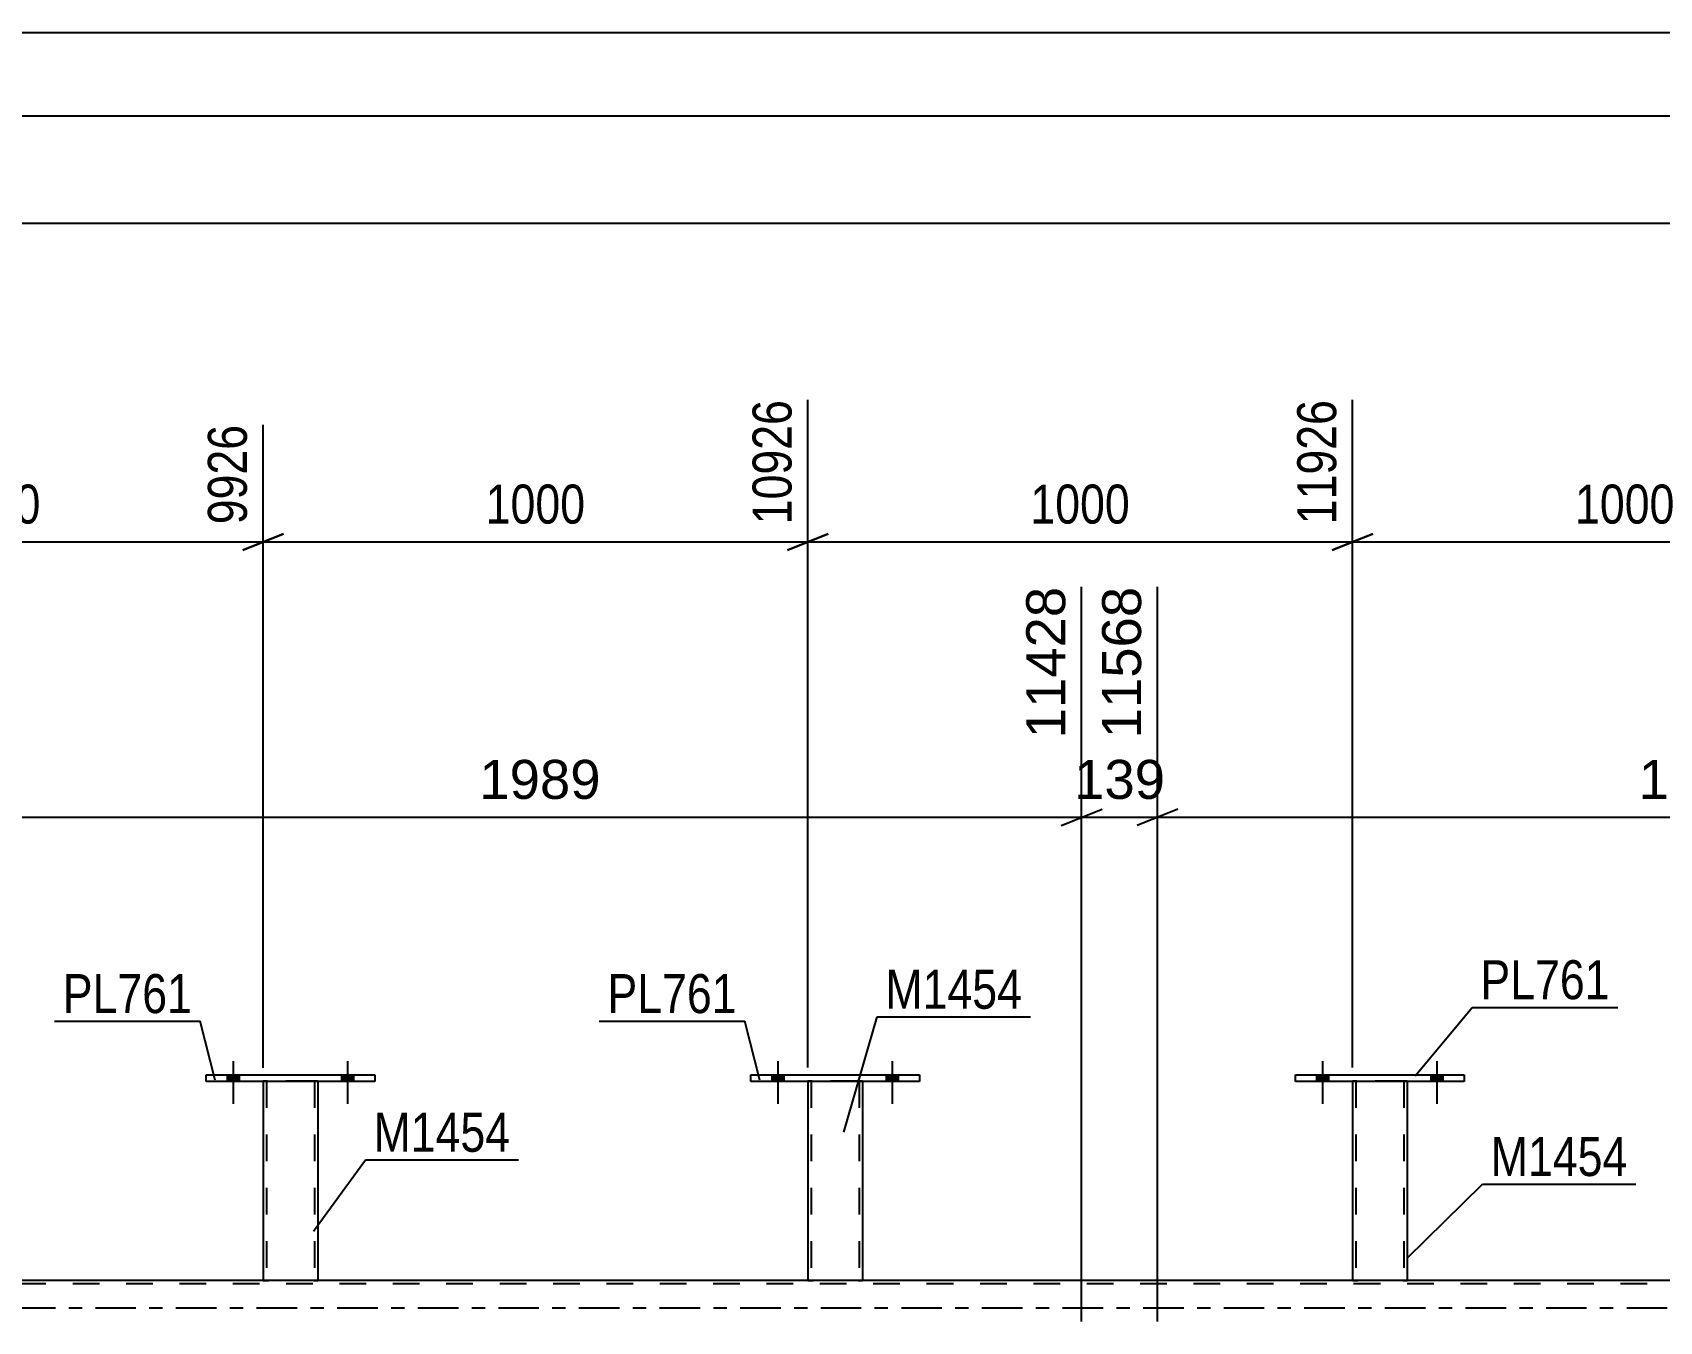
# Model space of a CAD drawing. Header units: millimetres. Extents: x -116 to 725, y -402 to 192.
# Drawn here: x 361.5 to 481, y -1 to 93.7 of the extents above; entities that cross this region are included whole.
import ezdxf

# ---------------------------------------------------------------- set-up
doc = ezdxf.new("R2010")
doc.units = ezdxf.units.MM
doc.linetypes.add('DXK_LINE_DOT2', pattern=[3.9198, 1.9599, -1.9599])
doc.linetypes.add('DXK_LINE_DOT3', pattern=[5.9187, 2.979, -0.9799, 0.9799, -0.9799])
doc.styles.add('Arial', font='ARIAL.TTF', dxfattribs={"height": 0.2})
doc.styles.add('Arial Narrow', font='ARIALN.TTF', dxfattribs={"height": 0.2})

# ---------------------------------------------------------------- blocks, each defined once
blk = doc.blocks.new('Part-203723422-4623 - 4481')
at = {"color": 2, "linetype": 'Continuous'}
for p, q in [((414.23, 16.64), (414.23, 17.12)), ((414.23, 17.12), (426.63, 17.12)), ((426.63, 17.12), (426.63, 16.64)), ((426.63, 16.64), (414.23, 16.64))]:
    blk.add_line(p, q, dxfattribs=at)
blk = doc.blocks.new('Bolt-203723422-4493 - 4481')
at = {"linetype": 'Continuous'}
for points in [[(455.79, 16.64), (456.67, 16.64), (456.67, 17.12), (455.79, 17.12)], [(464.19, 16.64), (465.07, 16.64), (465.07, 17.12), (464.19, 17.12)]]:
    blk.add_hatch(color=1, dxfattribs=at).paths.add_polyline_path(points)
at = {"color": 1, "linetype": 'Continuous'}
for p, q in [((456.23, 18.12), (456.23, 15)), ((464.63, 18.12), (464.63, 15)), ((455.79, 17.12), (455.79, 16.64)), ((456.67, 17.12), (456.67, 16.64)), ((464.19, 17.12), (464.19, 16.64)), ((465.07, 17.12), (465.07, 16.64))]:
    blk.add_line(p, q, dxfattribs=at)
blk = doc.blocks.new('Bolt-203723422-4494 - 4481')
at = {"linetype": 'Continuous'}
for points in [[(455.79, 16.64), (456.67, 16.64), (456.67, 17.12), (455.79, 17.12)], [(464.19, 16.64), (465.07, 16.64), (465.07, 17.12), (464.19, 17.12)]]:
    blk.add_hatch(color=1, dxfattribs=at).paths.add_polyline_path(points)
at = {"color": 1, "linetype": 'Continuous'}
for p, q in [((456.23, 18.12), (456.23, 15)), ((464.63, 18.12), (464.63, 15)), ((455.79, 17.12), (455.79, 16.64)), ((456.67, 17.12), (456.67, 16.64)), ((464.19, 17.12), (464.19, 16.64)), ((465.07, 17.12), (465.07, 16.64))]:
    blk.add_line(p, q, dxfattribs=at)
blk = doc.blocks.new('Part-203723422-4618 - 4481')
at = {"color": 7, "linetype": 'DXK_LINE_DOT2'}
for p, q in [((458.43, 16.65), (458.43, 16.65)), ((458.43, 16.65), (458.43, 16.64)), ((458.43, 16.64), (458.43, 16.65)), ((458.46, 16.65), (458.43, 16.65)), ((458.43, 16.65), (458.46, 16.65)), ((458.57, 16.65), (458.46, 16.65)), ((458.46, 16.65), (458.57, 16.65)), ((458.72, 16.65), (458.57, 16.65)), ((458.57, 16.65), (458.72, 16.65)), ((458.67, 16.65), (458.67, 16.65)), ((458.67, 16.65), (458.67, 2)), ((458.68, 16.65), (458.67, 16.65)), ((458.67, 16.65), (458.68, 16.65)), ((458.74, 16.65), (458.68, 16.65)), ((458.68, 16.65), (458.74, 16.65)), ((462.13, 16.65), (458.72, 16.65)), ((462.13, 16.65), (458.72, 16.65)), ((462.04, 16.65), (458.74, 16.65)), ((458.74, 16.65), (458.81, 16.65)), ((462.12, 16.65), (458.81, 16.65)), ((462.12, 16.65), (462.04, 16.65)), ((462.17, 16.65), (462.12, 16.65)), ((462.12, 16.65), (462.17, 16.65)), ((462.13, 16.65), (462.29, 16.65)), ((462.29, 16.65), (462.13, 16.65)), ((462.19, 16.65), (462.17, 16.65)), ((462.17, 16.65), (462.19, 16.65)), ((462.19, 16.65), (462.19, 16.65)), ((462.19, 16.65), (462.19, 2)), ((462.29, 16.65), (462.39, 16.65)), ((462.39, 16.65), (462.29, 16.65)), ((462.39, 16.65), (462.43, 16.65)), ((462.43, 16.65), (462.39, 16.65)), ((462.43, 16.65), (462.43, 16.65)), ((462.43, 16.65), (462.43, 16.64)), ((462.43, 16.64), (462.43, 16.65)), ((458.43, 2), (458.46, 2)), ((458.46, 2), (458.57, 2)), ((458.57, 2), (458.72, 2)), ((458.68, 2), (458.67, 2)), ((458.67, 2), (458.68, 2)), ((458.74, 2), (458.68, 2)), ((458.68, 2), (458.74, 2)), ((462.13, 2), (458.72, 2)), ((462.04, 2), (458.74, 2)), ((458.74, 2), (458.81, 2)), ((462.17, 2), (458.81, 2)), ((462.12, 2), (462.04, 2)), ((462.17, 2), (462.12, 2)), ((462.13, 2), (462.29, 2)), ((462.19, 2), (462.17, 2)), ((462.17, 2), (462.19, 2)), ((462.29, 2), (462.39, 2)), ((462.39, 2), (462.43, 2))]:
    blk.add_line(p, q, dxfattribs=at)
at = {"color": 2, "linetype": 'Continuous'}
for p, q in [((458.43, 16.64), (458.43, 2)), ((462.43, 16.64), (462.43, 2)), ((458.46, 2), (458.43, 2)), ((458.57, 2), (458.46, 2)), ((458.72, 2), (458.57, 2)), ((462.13, 2), (458.72, 2)), ((462.29, 2), (462.13, 2)), ((462.39, 2), (462.29, 2)), ((462.43, 2), (462.39, 2))]:
    blk.add_line(p, q, dxfattribs=at)
blk = doc.blocks.new('Bolt-203723422-4495 - 4481')
at = {"linetype": 'Continuous'}
for points in [[(415.79, 16.64), (416.67, 16.64), (416.67, 17.12), (415.79, 17.12)], [(424.19, 16.64), (425.07, 16.64), (425.07, 17.12), (424.19, 17.12)]]:
    blk.add_hatch(color=1, dxfattribs=at).paths.add_polyline_path(points)
at = {"color": 1, "linetype": 'Continuous'}
for p, q in [((416.23, 18.12), (416.23, 15)), ((424.63, 18.12), (424.63, 15)), ((415.79, 17.12), (415.79, 16.64)), ((416.67, 17.12), (416.67, 16.64)), ((424.19, 17.12), (424.19, 16.64)), ((425.07, 17.12), (425.07, 16.64))]:
    blk.add_line(p, q, dxfattribs=at)
blk = doc.blocks.new('Bolt-203723422-4496 - 4481')
at = {"linetype": 'Continuous'}
for points in [[(415.79, 16.64), (416.67, 16.64), (416.67, 17.12), (415.79, 17.12)], [(424.19, 16.64), (425.07, 16.64), (425.07, 17.12), (424.19, 17.12)]]:
    blk.add_hatch(color=1, dxfattribs=at).paths.add_polyline_path(points)
at = {"color": 1, "linetype": 'Continuous'}
for p, q in [((416.23, 18.12), (416.23, 15)), ((424.63, 18.12), (424.63, 15)), ((415.79, 17.12), (415.79, 16.64)), ((416.67, 17.12), (416.67, 16.64)), ((424.19, 17.12), (424.19, 16.64)), ((425.07, 17.12), (425.07, 16.64))]:
    blk.add_line(p, q, dxfattribs=at)
blk = doc.blocks.new('Part-203723422-4613 - 4481')
at = {"color": 2, "linetype": 'Continuous'}
for p, q in [((454.23, 16.64), (454.23, 17.12)), ((454.23, 17.12), (466.63, 17.12)), ((466.63, 17.12), (466.63, 16.64)), ((466.63, 16.64), (454.23, 16.64))]:
    blk.add_line(p, q, dxfattribs=at)
blk = doc.blocks.new('Part-203723422-4628 - 4481')
at = {"color": 7, "linetype": 'DXK_LINE_DOT2'}
for p, q in [((418.43, 16.65), (418.43, 16.65)), ((418.43, 16.65), (418.43, 16.64)), ((418.43, 16.64), (418.43, 16.65)), ((418.46, 16.65), (418.43, 16.65)), ((418.43, 16.65), (418.46, 16.65)), ((418.57, 16.65), (418.46, 16.65)), ((418.46, 16.65), (418.57, 16.65)), ((418.72, 16.65), (418.57, 16.65)), ((418.57, 16.65), (418.72, 16.65)), ((418.67, 16.65), (418.67, 16.65)), ((418.67, 16.65), (418.67, 2)), ((418.68, 16.65), (418.67, 16.65)), ((418.67, 16.65), (418.68, 16.65)), ((418.74, 16.65), (418.68, 16.65)), ((418.68, 16.65), (418.74, 16.65)), ((422.13, 16.65), (418.72, 16.65)), ((422.13, 16.65), (418.72, 16.65)), ((422.04, 16.65), (418.74, 16.65)), ((418.74, 16.65), (418.81, 16.65)), ((422.12, 16.65), (418.81, 16.65)), ((422.12, 16.65), (422.04, 16.65)), ((422.17, 16.65), (422.12, 16.65)), ((422.12, 16.65), (422.17, 16.65)), ((422.13, 16.65), (422.29, 16.65)), ((422.29, 16.65), (422.13, 16.65)), ((422.19, 16.65), (422.17, 16.65)), ((422.17, 16.65), (422.19, 16.65)), ((422.19, 16.65), (422.19, 16.65)), ((422.19, 16.65), (422.19, 2)), ((422.29, 16.65), (422.39, 16.65)), ((422.39, 16.65), (422.29, 16.65)), ((422.39, 16.65), (422.43, 16.65)), ((422.43, 16.65), (422.39, 16.65)), ((422.43, 16.65), (422.43, 16.65)), ((422.43, 16.65), (422.43, 16.64)), ((422.43, 16.64), (422.43, 16.65)), ((418.43, 2), (418.46, 2)), ((418.46, 2), (418.57, 2)), ((418.57, 2), (418.72, 2)), ((418.68, 2), (418.67, 2)), ((418.67, 2), (418.68, 2)), ((418.74, 2), (418.68, 2)), ((418.68, 2), (418.72, 2)), ((422.13, 2), (418.72, 2)), ((418.72, 2), (418.74, 2)), ((422.04, 2), (418.74, 2)), ((418.74, 2), (418.81, 2)), ((422.12, 2), (418.81, 2)), ((422.12, 2), (422.04, 2)), ((422.17, 2), (422.12, 2)), ((422.12, 2), (422.17, 2)), ((422.13, 2), (422.29, 2)), ((422.19, 2), (422.17, 2)), ((422.17, 2), (422.19, 2)), ((422.29, 2), (422.39, 2)), ((422.39, 2), (422.43, 2))]:
    blk.add_line(p, q, dxfattribs=at)
at = {"color": 2, "linetype": 'Continuous'}
for p, q in [((418.43, 16.64), (418.43, 2)), ((422.43, 16.64), (422.43, 2)), ((418.46, 2), (418.43, 2)), ((418.57, 2), (418.46, 2)), ((418.72, 2), (418.57, 2)), ((422.13, 2), (418.72, 2)), ((422.29, 2), (422.13, 2)), ((422.39, 2), (422.29, 2)), ((422.43, 2), (422.39, 2))]:
    blk.add_line(p, q, dxfattribs=at)
blk = doc.blocks.new('Part-203723422-5027 - 4481')
at = {"color": 7, "linetype": 'DXK_LINE_DOT2'}
for p, q in [((378.43, 16.65), (378.43, 16.65)), ((378.43, 16.65), (378.43, 16.64)), ((378.43, 16.64), (378.43, 16.65)), ((378.46, 16.65), (378.43, 16.65)), ((378.43, 16.65), (378.46, 16.65)), ((378.57, 16.65), (378.46, 16.65)), ((378.46, 16.65), (378.57, 16.65)), ((378.72, 16.65), (378.57, 16.65)), ((378.57, 16.65), (378.72, 16.65)), ((378.67, 16.65), (378.67, 16.65)), ((378.67, 16.65), (378.67, 2)), ((378.68, 16.65), (378.67, 16.65)), ((378.67, 16.65), (378.68, 16.65)), ((378.74, 16.65), (378.68, 16.65)), ((378.68, 16.65), (378.74, 16.65)), ((382.13, 16.65), (378.72, 16.65)), ((382.13, 16.65), (378.72, 16.65)), ((382.04, 16.65), (378.74, 16.65)), ((378.74, 16.65), (378.81, 16.65)), ((382.12, 16.65), (378.81, 16.65)), ((382.12, 16.65), (382.04, 16.65)), ((382.17, 16.65), (382.12, 16.65)), ((382.12, 16.65), (382.17, 16.65)), ((382.13, 16.65), (382.29, 16.65)), ((382.29, 16.65), (382.13, 16.65)), ((382.19, 16.65), (382.17, 16.65)), ((382.17, 16.65), (382.19, 16.65)), ((382.19, 16.65), (382.19, 16.65)), ((382.19, 16.65), (382.19, 2)), ((382.29, 16.65), (382.39, 16.65)), ((382.39, 16.65), (382.29, 16.65)), ((382.39, 16.65), (382.43, 16.65)), ((382.43, 16.65), (382.39, 16.65)), ((382.43, 16.65), (382.43, 16.65)), ((382.43, 16.65), (382.43, 16.64)), ((382.43, 16.64), (382.43, 16.65)), ((378.43, 2), (378.46, 2)), ((378.46, 2), (378.57, 2)), ((378.57, 2), (378.72, 2)), ((378.68, 2), (378.67, 2)), ((378.67, 2), (378.68, 2)), ((378.74, 2), (378.68, 2)), ((378.68, 2), (378.72, 2)), ((382.13, 2), (378.72, 2)), ((378.72, 2), (378.74, 2)), ((382.04, 2), (378.74, 2)), ((378.74, 2), (378.81, 2)), ((382.12, 2), (378.81, 2)), ((382.12, 2), (382.04, 2)), ((382.17, 2), (382.12, 2)), ((382.12, 2), (382.17, 2)), ((382.13, 2), (382.29, 2)), ((382.19, 2), (382.17, 2)), ((382.17, 2), (382.19, 2)), ((382.29, 2), (382.39, 2)), ((382.39, 2), (382.43, 2))]:
    blk.add_line(p, q, dxfattribs=at)
at = {"color": 2, "linetype": 'Continuous'}
for p, q in [((378.43, 16.64), (378.43, 2)), ((382.43, 16.64), (382.43, 2)), ((378.46, 2), (378.43, 2)), ((378.57, 2), (378.46, 2)), ((378.72, 2), (378.57, 2)), ((382.13, 2), (378.72, 2)), ((382.29, 2), (382.13, 2)), ((382.39, 2), (382.29, 2)), ((382.43, 2), (382.39, 2))]:
    blk.add_line(p, q, dxfattribs=at)
blk = doc.blocks.new('Part-203723422-4764 - 4481')
at = {"color": 7, "linetype": 'DXK_LINE_DOT2'}
for p, q in [((679.98, 1.76), (-18.61, 1.76)), ((382.43, 2), (378.43, 2)), ((422.43, 2), (418.43, 2)), ((462.43, 2), (458.43, 2))]:
    blk.add_line(p, q, dxfattribs=at)
at = {"color": 2, "linetype": 'Continuous'}
for p, q in [((378.43, 2), (342.43, 2)), ((418.43, 2), (382.43, 2)), ((458.43, 2), (422.43, 2)), ((498.43, 2), (462.43, 2))]:
    blk.add_line(p, q, dxfattribs=at)
at = {"color": 7, "linetype": 'DXK_LINE_DOT3'}
blk.add_line((-18.61, 0), (679.98, 0), dxfattribs=at)
blk = doc.blocks.new('Part-203723422-5032 - 4481')
at = {"color": 2, "linetype": 'Continuous'}
for p, q in [((374.23, 16.64), (374.23, 17.12)), ((374.23, 17.12), (386.63, 17.12)), ((386.63, 17.12), (386.63, 16.64)), ((386.63, 16.64), (374.23, 16.64))]:
    blk.add_line(p, q, dxfattribs=at)
blk = doc.blocks.new('Bolt-203723422-5033 - 4481')
at = {"linetype": 'Continuous'}
for points in [[(375.79, 16.64), (376.67, 16.64), (376.67, 17.12), (375.79, 17.12)], [(384.19, 16.64), (385.07, 16.64), (385.07, 17.12), (384.19, 17.12)]]:
    blk.add_hatch(color=1, dxfattribs=at).paths.add_polyline_path(points)
at = {"color": 1, "linetype": 'Continuous'}
for p, q in [((376.23, 18.12), (376.23, 15)), ((384.63, 18.12), (384.63, 15)), ((375.79, 17.12), (375.79, 16.64)), ((376.67, 17.12), (376.67, 16.64)), ((384.19, 17.12), (384.19, 16.64)), ((385.07, 17.12), (385.07, 16.64))]:
    blk.add_line(p, q, dxfattribs=at)
blk = doc.blocks.new('Bolt-203723422-5034 - 4481')
at = {"linetype": 'Continuous'}
for points in [[(375.79, 16.64), (376.67, 16.64), (376.67, 17.12), (375.79, 17.12)], [(384.19, 16.64), (385.07, 16.64), (385.07, 17.12), (384.19, 17.12)]]:
    blk.add_hatch(color=1, dxfattribs=at).paths.add_polyline_path(points)
at = {"color": 1, "linetype": 'Continuous'}
for p, q in [((376.23, 18.12), (376.23, 15)), ((384.63, 18.12), (384.63, 15)), ((375.79, 17.12), (375.79, 16.64)), ((376.67, 17.12), (376.67, 16.64)), ((384.19, 17.12), (384.19, 16.64)), ((385.07, 17.12), (385.07, 16.64))]:
    blk.add_line(p, q, dxfattribs=at)
blk = doc.blocks.new('StraightDimension-203723422-7280 - 6595')
at = {"color": 7, "linetype": 'Continuous'}
blk.add_line((-18.61, 87.58), (679.98, 87.58), dxfattribs=at)
blk = doc.blocks.new('StraightDimension-203723422-7175 - 6595')
at = {"color": 7, "linetype": 'Continuous'}
blk.add_line((-19.25, 79.71), (679.98, 79.71), dxfattribs=at)
blk = doc.blocks.new('StraightDimension-203723422-7321 - 6595')
at = {"color": 7, "linetype": 'Continuous'}
blk.add_line((96.96, 93.71), (679.98, 93.71), dxfattribs=at)
blk = doc.blocks.new('StraightDimension-203723422-6170 - 4481')
at = {"color": 7, "linetype": 'Continuous'}
for p, q in [((438.53, -1), (438.53, 52.97)), ((444.1, -1), (444.1, 52.97)), ((437.03, 35.45), (440.03, 36.65)), ((438.53, 36.05), (444.1, 36.05)), ((445.6, 36.65), (442.6, 35.45))]:
    blk.add_line(p, q, dxfattribs=at)
at = {"color": 0}
blk.add_wipeout([(445.25, 36.8), (445.25, 41), (437.38, 41), (437.38, 36.8)], dxfattribs=at)
at = {"color": 3, "style": 'Arial'}
blk.add_text('139', height=2.865, dxfattribs=at).set_placement((437.98, 37.4))
at = {"color": 0, "linetype": 'Continuous'}
blk.add_wipeout([(443.5, 53.57), (439.3, 53.57), (439.3, 41.25), (443.5, 41.25)], dxfattribs=at)
at = {"color": 3, "linetype": 'Continuous', "style": 'Arial'}
blk.add_text('11568', height=2.865, rotation=90.0002, dxfattribs=at).set_placement((442.9, 41.85))
blk = doc.blocks.new('StraightDimension-203723422-6194 - 4481')
at = {"color": 7, "linetype": 'Continuous'}
for p, q in [((444.1, -1), (444.1, 52.97)), ((523.66, -1), (523.66, 52.97)), ((445.6, 36.65), (442.6, 35.45)), ((444.1, 36.05), (523.66, 36.05)), ((522.16, 35.45), (525.16, 36.65))]:
    blk.add_line(p, q, dxfattribs=at)
at = {"color": 0, "linetype": 'Continuous'}
blk.add_wipeout([(523.06, 53.57), (518.86, 53.57), (518.86, 41.25), (523.06, 41.25)], dxfattribs=at)
at = {"color": 0}
blk.add_wipeout([(488.93, 36.8), (488.93, 41), (478.84, 41), (478.84, 36.8)], dxfattribs=at)
at = {"color": 3, "linetype": 'Continuous', "style": 'Arial'}
blk.add_text('13557', height=2.865, rotation=90.0002, dxfattribs=at).set_placement((522.46, 41.85))
at = {"color": 3, "style": 'Arial'}
blk.add_text('1989', height=2.865, dxfattribs=at).set_placement((479.44, 37.4))
blk = doc.blocks.new('StraightDimension-203723422-6146 - 4481')
at = {"color": 7, "linetype": 'Continuous'}
for p, q in [((438.53, -1), (438.53, 52.97)), ((358.97, -1), (358.97, 50.74)), ((360.47, 36.65), (357.47, 35.45)), ((358.97, 36.05), (438.53, 36.05)), ((437.03, 35.45), (440.03, 36.65))]:
    blk.add_line(p, q, dxfattribs=at)
at = {"color": 0, "linetype": 'Continuous'}
blk.add_wipeout([(437.93, 53.57), (433.73, 53.57), (433.73, 41.25), (437.93, 41.25)], dxfattribs=at)
at = {"color": 0}
blk.add_wipeout([(403.8, 36.8), (403.8, 41), (393.7, 41), (393.7, 36.8)], dxfattribs=at)
at = {"color": 3, "linetype": 'Continuous', "style": 'Arial'}
blk.add_text('11428', height=2.865, rotation=90.0002, dxfattribs=at).set_placement((437.33, 41.85))
at = {"color": 3, "style": 'Arial'}
blk.add_text('1989', height=2.865, dxfattribs=at).set_placement((394.3, 37.4))
blk = doc.blocks.new('StraightDimension-203723422-17563 - 4481')
at = {"color": 7, "linetype": 'Continuous'}
for p, q in [((458.43, 17.65), (458.43, 66.72)), ((498.43, 17.65), (498.43, 66.72)), ((459.93, 56.88), (456.93, 55.68)), ((458.43, 56.28), (498.43, 56.28)), ((496.93, 55.68), (499.93, 56.88))]:
    blk.add_line(p, q, dxfattribs=at)
at = {"color": 0}
blk.add_wipeout([(482.68, 57.03), (482.68, 61.23), (474.17, 61.23), (474.17, 57.03)], dxfattribs=at)
at = {"color": 3, "style": 'Arial Narrow'}
blk.add_text('1000', height=2.863, dxfattribs=at).set_placement((474.77, 57.63))
at = {"color": 0, "linetype": 'Continuous'}
blk.add_wipeout([(497.83, 67.32), (493.63, 67.32), (493.63, 56.98), (497.83, 56.98)], dxfattribs=at)
at = {"color": 3, "linetype": 'Continuous', "style": 'Arial Narrow'}
blk.add_text('12926', height=2.863, rotation=90.0002, dxfattribs=at).set_placement((497.23, 57.58))
blk = doc.blocks.new('StraightDimension-203723422-17564 - 4481')
at = {"color": 7, "linetype": 'Continuous'}
for p, q in [((418.43, 17.65), (418.43, 66.72)), ((458.43, 17.65), (458.43, 66.72)), ((419.93, 56.88), (416.93, 55.68)), ((418.43, 56.28), (458.43, 56.28)), ((456.93, 55.68), (459.93, 56.88))]:
    blk.add_line(p, q, dxfattribs=at)
at = {"color": 0}
blk.add_wipeout([(442.68, 57.03), (442.68, 61.23), (434.17, 61.23), (434.17, 57.03)], dxfattribs=at)
at = {"color": 3, "style": 'Arial Narrow'}
blk.add_text('1000', height=2.863, dxfattribs=at).set_placement((434.77, 57.63))
at = {"color": 0, "linetype": 'Continuous'}
blk.add_wipeout([(457.83, 67.32), (453.63, 67.32), (453.63, 56.98), (457.83, 56.98)], dxfattribs=at)
at = {"color": 3, "linetype": 'Continuous', "style": 'Arial Narrow'}
blk.add_text('11926', height=2.863, rotation=90.0002, dxfattribs=at).set_placement((457.23, 57.58))
blk = doc.blocks.new('StraightDimension-203723422-17565 - 4481')
at = {"color": 7, "linetype": 'Continuous'}
for p, q in [((418.43, 17.65), (418.43, 66.72)), ((378.43, 17.64), (378.43, 64.89)), ((379.93, 56.88), (376.93, 55.68)), ((378.43, 56.28), (418.43, 56.28)), ((416.93, 55.68), (419.93, 56.88))]:
    blk.add_line(p, q, dxfattribs=at)
at = {"color": 0}
blk.add_wipeout([(402.68, 57.03), (402.68, 61.23), (394.17, 61.23), (394.17, 57.03)], dxfattribs=at)
at = {"color": 3, "style": 'Arial Narrow'}
blk.add_text('1000', height=2.863, dxfattribs=at).set_placement((394.77, 57.63))
at = {"color": 0, "linetype": 'Continuous'}
blk.add_wipeout([(417.83, 67.32), (413.63, 67.32), (413.63, 56.98), (417.83, 56.98)], dxfattribs=at)
at = {"color": 3, "linetype": 'Continuous', "style": 'Arial Narrow'}
blk.add_text('10926', height=2.863, rotation=90.0002, dxfattribs=at).set_placement((417.23, 57.58))
blk = doc.blocks.new('StraightDimension-203723422-17566 - 4481')
at = {"color": 7, "linetype": 'Continuous'}
for p, q in [((338.43, 17.65), (338.43, 64.89)), ((378.43, 17.64), (378.43, 64.89)), ((339.93, 56.88), (336.93, 55.68)), ((338.43, 56.28), (378.43, 56.28)), ((376.93, 55.68), (379.93, 56.88))]:
    blk.add_line(p, q, dxfattribs=at)
at = {"color": 0}
blk.add_wipeout([(362.68, 57.03), (362.68, 61.23), (354.17, 61.23), (354.17, 57.03)], dxfattribs=at)
at = {"color": 3, "style": 'Arial Narrow'}
blk.add_text('1000', height=2.863, dxfattribs=at).set_placement((354.77, 57.63))
at = {"color": 0, "linetype": 'Continuous'}
blk.add_wipeout([(377.83, 65.49), (373.63, 65.49), (373.63, 56.98), (377.83, 56.98)], dxfattribs=at)
at = {"color": 3, "linetype": 'Continuous', "style": 'Arial Narrow'}
blk.add_text('9926', height=2.863, rotation=90.0002, dxfattribs=at).set_placement((377.23, 57.58))
blk = doc.blocks.new('Mark-203723422-4619 - 4481')
at = {"color": 30, "linetype": 'Continuous'}
for p in [(403.11, 21.06), (414.89, 16.74)]:
    blk.add_line(p, (413.81, 21.06), dxfattribs=at)
at = {"color": 0}
blk.add_wipeout([(413.21, 21.66), (413.21, 24.66), (403.71, 24.66), (403.71, 21.66)], dxfattribs=at)
blk.add_wipeout([(413.21, 21.66), (413.21, 24.66), (403.71, 24.66), (403.71, 21.66)], dxfattribs=at)
at = {"color": 3, "style": 'Arial Narrow'}
blk.add_text('PL761', height=2.863, dxfattribs=at).set_placement((403.71, 21.66))
blk = doc.blocks.new('Mark-203723422-4614 - 4481')
at = {"color": 30, "linetype": 'Continuous'}
for p, q in [((462.43, 3.66), (467.98, 9.09)), ((467.98, 9.09), (479.23, 9.09))]:
    blk.add_line(p, q, dxfattribs=at)
at = {"color": 0}
blk.add_wipeout([(478.63, 9.69), (478.63, 12.69), (468.58, 12.69), (468.58, 9.69)], dxfattribs=at)
blk.add_wipeout([(478.63, 9.69), (478.63, 12.69), (468.58, 12.69), (468.58, 9.69)], dxfattribs=at)
at = {"color": 3, "style": 'Arial Narrow'}
blk.add_text('M1454', height=2.863, dxfattribs=at).set_placement((468.58, 9.69))
blk = doc.blocks.new('Mark-203723422-4609 - 4481')
at = {"color": 30, "linetype": 'Continuous'}
for p, q in [((463.02, 17.05), (467.22, 22.08)), ((467.22, 22.08), (477.92, 22.08))]:
    blk.add_line(p, q, dxfattribs=at)
at = {"color": 0}
blk.add_wipeout([(477.32, 22.68), (477.32, 25.68), (467.82, 25.68), (467.82, 22.68)], dxfattribs=at)
blk.add_wipeout([(477.32, 22.68), (477.32, 25.68), (467.82, 25.68), (467.82, 22.68)], dxfattribs=at)
at = {"color": 3, "style": 'Arial Narrow'}
blk.add_text('PL761', height=2.863, dxfattribs=at).set_placement((467.82, 22.68))
blk = doc.blocks.new('Mark-203723422-5023 - 4481')
at = {"color": 30, "linetype": 'Continuous'}
for p, q in [((382.12, 5.63), (385.93, 10.87)), ((385.93, 10.87), (397.18, 10.87))]:
    blk.add_line(p, q, dxfattribs=at)
at = {"color": 0}
blk.add_wipeout([(396.58, 11.47), (396.58, 14.47), (386.53, 14.47), (386.53, 11.47)], dxfattribs=at)
blk.add_wipeout([(396.58, 11.47), (396.58, 14.47), (386.53, 14.47), (386.53, 11.47)], dxfattribs=at)
at = {"color": 3, "style": 'Arial Narrow'}
blk.add_text('M1454', height=2.863, dxfattribs=at).set_placement((386.53, 11.47))
blk = doc.blocks.new('Mark-203723422-4624 - 4481')
at = {"color": 30, "linetype": 'Continuous'}
for p, q in [((421.08, 12.91), (423.52, 21.38)), ((423.52, 21.38), (434.77, 21.38))]:
    blk.add_line(p, q, dxfattribs=at)
at = {"color": 0}
blk.add_wipeout([(434.17, 21.98), (434.17, 24.98), (424.12, 24.98), (424.12, 21.98)], dxfattribs=at)
blk.add_wipeout([(434.17, 21.98), (434.17, 24.98), (424.12, 24.98), (424.12, 21.98)], dxfattribs=at)
at = {"color": 3, "style": 'Arial Narrow'}
blk.add_text('M1454', height=2.863, dxfattribs=at).set_placement((424.12, 21.98))
blk = doc.blocks.new('Mark-203723422-5028 - 4481')
at = {"color": 30, "linetype": 'Continuous'}
for p in [(363.11, 21.06), (374.89, 16.74)]:
    blk.add_line(p, (373.81, 21.06), dxfattribs=at)
at = {"color": 0}
blk.add_wipeout([(373.21, 21.66), (373.21, 24.66), (363.71, 24.66), (363.71, 21.66)], dxfattribs=at)
blk.add_wipeout([(373.21, 21.66), (373.21, 24.66), (363.71, 24.66), (363.71, 21.66)], dxfattribs=at)
at = {"color": 3, "style": 'Arial Narrow'}
blk.add_text('PL761', height=2.863, dxfattribs=at).set_placement((363.71, 21.66))

msp = doc.modelspace()

# ---------------------------------------------------------------- block references
for name in ['StraightDimension-203723422-7280 - 6595', 'Bolt-203723422-5033 - 4481', 'Bolt-203723422-5034 - 4481', 'Bolt-203723422-4495 - 4481', 'Bolt-203723422-4496 - 4481', 'Bolt-203723422-4493 - 4481', 'Bolt-203723422-4494 - 4481', 'Part-203723422-5032 - 4481', 'Part-203723422-4623 - 4481', 'Part-203723422-4613 - 4481', 'Part-203723422-5027 - 4481', 'Part-203723422-4628 - 4481', 'Part-203723422-4618 - 4481', 'Part-203723422-4764 - 4481']:
    msp.add_blockref(name, (0, 0))

# ---------------------------------------------------------------- next in the draw order: block references
for name in ['StraightDimension-203723422-7175 - 6595', 'StraightDimension-203723422-6170 - 4481']:
    msp.add_blockref(name, (0, 0))

# ---------------------------------------------------------------- next in the draw order: block references
for name in ['StraightDimension-203723422-7321 - 6595', 'StraightDimension-203723422-6146 - 4481', 'StraightDimension-203723422-6194 - 4481']:
    msp.add_blockref(name, (0, 0))

# ---------------------------------------------------------------- next in the draw order: block references
for name in ['StraightDimension-203723422-17563 - 4481', 'Mark-203723422-5023 - 4481', 'Mark-203723422-4614 - 4481']:
    msp.add_blockref(name, (0, 0))

# ---------------------------------------------------------------- next in the draw order: block references
for name in ['StraightDimension-203723422-17564 - 4481', 'Mark-203723422-4609 - 4481']:
    msp.add_blockref(name, (0, 0))

# ---------------------------------------------------------------- next in the draw order: block references
for name in ['StraightDimension-203723422-17565 - 4481', 'Mark-203723422-4624 - 4481']:
    msp.add_blockref(name, (0, 0))

# ---------------------------------------------------------------- next in the draw order: block references
for name in ['StraightDimension-203723422-17566 - 4481', 'Mark-203723422-4619 - 4481']:
    msp.add_blockref(name, (0, 0))

# ---------------------------------------------------------------- next in the draw order: block references
msp.add_blockref('Mark-203723422-5028 - 4481', (0, 0))

doc.saveas('drawing.dxf')
